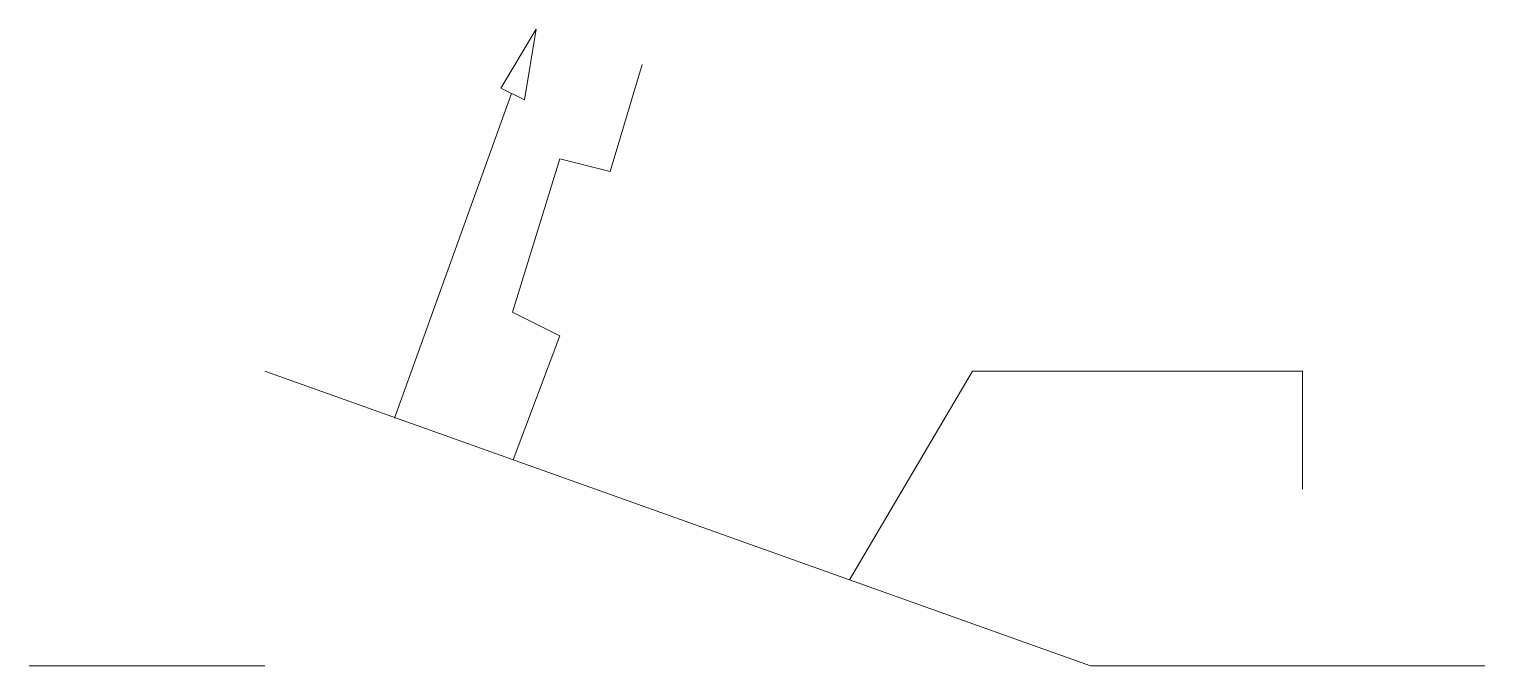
# Model space of a CAD drawing. Extents: x 0 to 20, y 0 to 8.7.
import ezdxf

# ---------------------------------------------------------------- set-up
doc = ezdxf.new("R2010")
doc.units = 0
doc.linetypes.add('DASHED', pattern=[19.05, 12.7, -6.35])
doc.layers.get('0').update_dxf_attribs({"linetype": 'CONTINUOUS', "lineweight": 0})

msp = doc.modelspace()

# ---------------------------------------------------------------- linework, layer by layer
at = {"color": 7, "linetype": 'CONTINUOUS'}
for p, q in [((6.48, 7.938), (6.966, 8.748)), ((6.966, 8.748), (6.804, 7.776)), ((7.983, 6.793), (8.424, 8.262)), ((5.022, 3.402), (6.628, 7.864)), ((6.804, 7.776), (6.48, 7.938)), ((6.642, 4.86), (7.29, 6.966)), ((7.29, 6.966), (7.983, 6.793)), ((7.29, 4.536), (6.642, 4.86)), ((6.65, 2.832), (7.29, 4.536)), ((14.58, 0), (3.24, 4.05)), ((0, 0), (3.24, 0)), ((20, 0), (14.58, 0))]:
    msp.add_line(p, q, dxfattribs=at)
at = {"color": 7, "linetype": 'DASHED'}
for p, q in [((12.96, 4.05), (11.272, 1.181)), ((17.496, 4.05), (12.96, 4.05)), ((17.496, 2.43), (17.496, 4.05))]:
    msp.add_line(p, q, dxfattribs=at)

doc.saveas('drawing.dxf')
